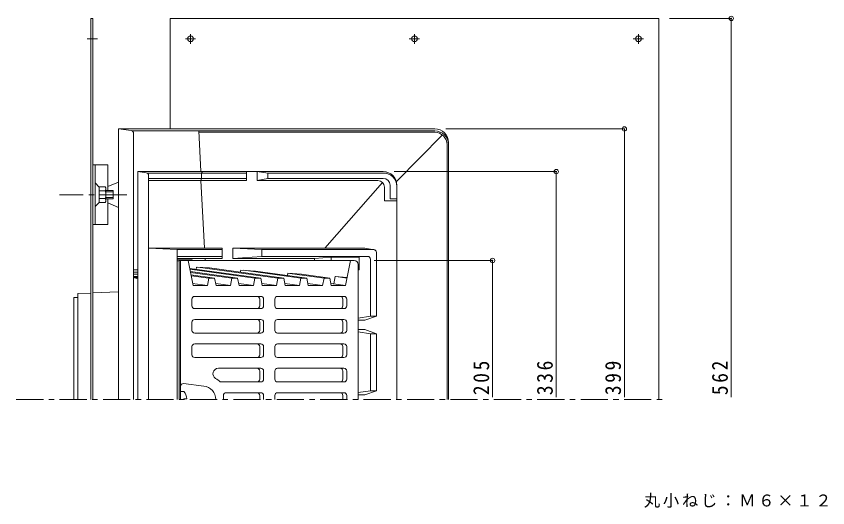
# Model space of a CAD drawing. Units: millimetres at full size, sheet at 1:4; details may follow other scales. Extents: x -442 to 499, y -549 to 529.
# Drawn here: x -262 to 336, y 167 to 529 of the extents above; entities that cross this region are included whole.
import ezdxf

# ---------------------------------------------------------------- set-up
doc = ezdxf.new("R2010")
doc.units = ezdxf.units.MM
doc.header["$LTSCALE"] = 4
doc.header["$PDMODE"] = 32
doc.header["$PDSIZE"] = 3.2
doc.linetypes.add('CHAIN1', pattern=[8, 5, -1, 1, -1])
for name, color, linetype, lineweight in [('0-0_通り芯', 4, 'Continuous', 9), ('0-1_躯体', 6, 'Continuous', 9), ('0-2_仕上', 3, 'Continuous', 9), ('0-4_その他', 7, 'Continuous', 9), ('0-5_寸法', 7, 'Continuous', 9), ('0-8', 2, 'Continuous', 9), ('0-A', 2, 'Continuous', 9)]:
    doc.layers.add(name, color=color, linetype=linetype, lineweight=lineweight)
doc.styles.add('ＭＳ ゴシック', font='')
doc.styles.get('ＭＳ ゴシック').set_extended_font_data('MS Gothic')

msp = doc.modelspace()

# ---------------------------------------------------------------- linework, layer by layer
at = {"layer": '0-0_通り芯'}
for p, q in [((-177.707, 444.628), (-186.978, 445.893)), ((46.023, 445.893), (-186.978, 445.893)), ((-186.978, 445.893), (-186.978, 246.393)), ((46.023, 444.392), (-177.002, 444.392)), ((-175.978, 442.647), (-175.978, 246.393)), ((-126.331, 414.393), (-127.894, 444.392)), ((46.022, 443.393), (-127.842, 443.393)), ((51.618, 441.442), (17.67, 407.136)), ((55.022, 434.393), (55.022, 246.393)), ((56.023, 435.9), (56.023, 246.393)), ((-194.978, 403.393), (-186.978, 406.726)), ((-194.978, 403.393), (-194.978, 400.393)), ((-194.978, 394.393), (-194.978, 391.393)), ((-194.978, 391.393), (-186.978, 388.059)), ((-172.945, 342.014), (-175.978, 342.014)), ((-172.945, 340.336), (-175.978, 340.336)), ((-172.945, 338.838), (-175.978, 338.838)), ((-172.945, 337.056), (-175.978, 337.056)), ((-172.945, 336.393), (-175.978, 336.393)), ((-172.945, 335.483), (-175.978, 336.393)), ((-216.978, 324.5), (-207.577, 324.885)), ((-216.978, 246.393), (-216.978, 324.5)), ((-205.977, 324.951), (-186.978, 325.729))]:
    msp.add_line(p, q, dxfattribs=at)
at = {"layer": '0-0_通り芯', "linetype": 'CHAIN1'}
for p, q in [((-181.046, 397.393), (-230.641, 397.393)), ((-262.457, 246.393), (216.707, 246.393))]:
    msp.add_line(p, q, dxfattribs=at)
at = {"layer": '0-0_通り芯'}
msp.add_lwpolyline([(-216.978, 321.729), (-219.977, 321.729), (-219.977, 246.393)], dxfattribs=at)
for centre, radius, start, end in [((-177.978, 442.647), 2, 360, 82.23445), ((46.022, 434.393), 9, 0, 90), ((46.023, 435.892), 10, 0, 90), ((46.023, 434.393), 10, 0, 90)]:
    msp.add_arc(centre, radius, start, end, dxfattribs=at)
at = {"layer": '0-1_躯体'}
for p, q in [((-166.697, 413.612), (-172.945, 414.393)), ((8.054, 414.393), (-172.945, 414.393)), ((-172.945, 414.393), (-172.945, 246.393)), ((-92.873, 413.393), (-166.005, 413.393)), ((-125.832, 413.393), (-125.215, 414.393)), ((-125.832, 413.393), (-125.832, 409.393)), ((-92.873, 414.393), (-92.873, 407.893)), ((-84.873, 414.393), (-84.873, 407.893)), ((-76.946, 413.393), (-84.873, 414.393)), ((-76.946, 413.393), (-76.946, 409.393)), ((8.054, 413.393), (-76.946, 413.393)), ((-164.945, 411.627), (-164.945, 246.393)), ((-92.873, 409.393), (-164.945, 409.393)), ((-92.873, 407.893), (-164.945, 407.893)), ((-126.328, 407.893), (-125.832, 409.393)), ((-123.663, 357.893), (-126.328, 407.893)), ((-84.873, 407.893), (-76.946, 409.393)), ((3.932, 407.893), (-84.873, 407.893)), ((8.054, 409.393), (-76.946, 409.393)), ((-35.156, 357.893), (7.543, 406.335)), ((8.916, 402.893), (8.916, 392.893)), ((13.054, 404.393), (13.054, 394.393)), ((18.054, 404.392), (18.054, 246.393)), ((18.054, 392.893), (8.916, 392.893)), ((18.054, 394.393), (13.054, 394.393)), ((-164.945, 357.893), (-143.945, 356.893)), ((-164.945, 357.893), (-110.815, 357.893)), ((-110.815, 356.893), (-143.945, 356.893)), ((-143.945, 356.893), (-143.945, 246.393)), ((-110.815, 357.893), (-110.815, 350.393)), ((-102.815, 357.893), (-102.815, 350.393)), ((-102.815, 357.893), (-5.661, 357.893)), ((-81.446, 356.893), (-102.815, 357.893)), ((-81.446, 356.893), (-81.446, 351.893)), ((0.982, 356.893), (-81.446, 356.893)), ((-5.661, 357.893), (1.273, 356.871)), ((2.982, 354.893), (2.982, 307.893)), ((-110.815, 351.893), (-143.945, 351.893)), ((-143.945, 350.393), (-110.815, 350.393)), ((-133.092, 349.392), (-143.945, 349.392)), ((-132.43, 348.892), (-133.092, 349.392)), ((-123.183, 348.892), (-123.263, 350.393)), ((-102.815, 350.393), (-81.446, 351.893)), ((-102.815, 350.393), (-42.563, 350.393)), ((-3.446, 351.893), (-81.446, 351.893)), ((-42.563, 350.393), (-42.563, 348.893)), ((-30.445, 351.287), (-30.445, 348.893)), ((-9.789, 351.287), (-9.789, 341.893)), ((-1.446, 349.893), (-1.446, 307.893)), ((-10.445, 306.478), (-1.446, 307.892)), ((2.982, 307.892), (-5.661, 304.893)), ((2.982, 307.893), (-1.446, 307.893)), ((-5.661, 304.893), (-10.445, 304.893)), ((-5.661, 297.893), (-10.445, 297.893)), ((-10.445, 296.307), (-1.446, 294.893)), ((2.982, 294.893), (-5.661, 297.893)), ((2.982, 294.893), (-1.446, 294.893)), ((-1.446, 294.893), (-1.446, 252.892)), ((2.982, 294.893), (2.982, 252.892)), ((-10.445, 251.478), (-1.446, 252.892)), ((2.982, 252.892), (-5.661, 249.893)), ((2.982, 252.892), (-1.446, 252.892)), ((-5.661, 249.893), (-10.445, 249.893))]:
    msp.add_line(p, q, dxfattribs=at)
for points in [[(-9.789, 351.287), (-30.445, 351.287), (-42.563, 350.393)], [(-10.445, 341.831), (-9.789, 341.893), (-10.445, 341.893)]]:
    msp.add_lwpolyline(points, dxfattribs=at)
for centre, radius, end in [((-166.945, 411.627), 2, 82.87463), ((8.054, 404.392), 10, 90), ((8.054, 403.393), 10, 90), ((3.916, 402.893), 5, 90), ((8.054, 404.393), 5, 90), ((0.982, 354.893), 2, 90), ((-3.446, 349.893), 2, 90)]:
    msp.add_arc(centre, radius, 0, end, dxfattribs=at)
at = {"layer": '0-2_仕上'}
for p, q in [((-143.945, 348.438), (-141.445, 348.892)), ((-142.445, 348.711), (-142.445, 246.393)), ((-13.445, 348.893), (-141.445, 348.892)), ((-141.445, 348.892), (-141.445, 246.393)), ((-132.16, 330.393), (-135.729, 348.892)), ((-19.73, 330.393), (-16.161, 348.893)), ((-82.309, 335.893), (-134.609, 343.089)), ((-86.551, 335.893), (-134.493, 342.489)), ((-129.655, 344.082), (-129.97, 342.45)), ((-129.655, 344.082), (-120.082, 343.425)), ((-69.581, 335.893), (-128.555, 344.007)), ((-65.338, 335.893), (-120.082, 343.425)), ((-97.043, 341.842), (-97.341, 340.296)), ((-97.043, 341.842), (-86.187, 341.096)), ((-52.61, 335.893), (-94.659, 341.678)), ((-48.368, 335.893), (-86.187, 341.096)), ((-10.445, 345.892), (-10.445, 246.393)), ((-99.28, 335.893), (-134.146, 340.69)), ((-103.522, 335.893), (-134.031, 340.09)), ((-116.25, 335.893), (-133.684, 338.291)), ((-120.492, 335.893), (-133.568, 337.692)), ((-121.553, 330.393), (-120.492, 335.893)), ((-120.492, 335.893), (-116.25, 335.893)), ((-103.522, 335.893), (-104.583, 330.393)), ((-103.522, 335.893), (-99.28, 335.893)), ((-87.612, 330.393), (-86.551, 335.893)), ((-86.551, 335.893), (-82.309, 335.893)), ((-70.641, 330.393), (-69.581, 335.893)), ((-69.581, 335.893), (-65.338, 335.893)), ((-62.189, 339.447), (-62.5, 337.837)), ((-62.189, 339.447), (-52.293, 338.767)), ((-35.639, 335.893), (-60.765, 339.35)), ((-53.671, 330.393), (-52.61, 335.893)), ((-52.61, 335.893), (-48.368, 335.893)), ((-31.397, 335.893), (-52.293, 338.767)), ((-48.368, 335.893), (-47.307, 330.392)), ((-36.7, 330.393), (-35.639, 335.893)), ((-35.639, 335.893), (-31.397, 335.893)), ((-27.335, 337.053), (-28.39, 331.584)), ((-27.335, 337.053), (-18.561, 336.45)), ((-18.669, 335.893), (-26.87, 337.021)), ((-121.553, 330.393), (-132.449, 331.892)), ((-132.16, 330.393), (-121.553, 330.393)), ((-104.583, 330.393), (-115.478, 331.892)), ((-87.612, 330.393), (-98.508, 331.892)), ((-70.641, 330.393), (-81.537, 331.892)), ((-53.671, 330.393), (-64.567, 331.892)), ((-36.7, 330.393), (-47.596, 331.892)), ((-47.307, 330.393), (-36.7, 330.393)), ((-19.73, 330.393), (-30.626, 331.892)), ((-132.96, 315.393), (-132.96, 320.392)), ((-82.188, 322.393), (-130.96, 322.393)), ((-83.016, 315.393), (-83.016, 320.392)), ((-80.188, 315.393), (-80.188, 320.392)), ((-71.881, 320.392), (-71.881, 315.393)), ((-20.93, 322.393), (-69.881, 322.393)), ((-21.759, 315.393), (-21.758, 320.392)), ((-18.93, 315.393), (-18.93, 320.392)), ((-82.188, 313.393), (-130.96, 313.393)), ((-20.93, 313.393), (-69.881, 313.393)), ((-82.188, 305.392), (-130.96, 305.392)), ((-20.93, 305.392), (-69.881, 305.392)), ((-132.96, 297.393), (-132.96, 303.392)), ((-83.016, 297.393), (-83.016, 303.392)), ((-80.188, 297.393), (-80.188, 303.392)), ((-71.881, 303.392), (-71.881, 297.393)), ((-21.759, 297.393), (-21.759, 303.392)), ((-18.93, 297.393), (-18.93, 303.392)), ((-82.188, 295.392), (-130.96, 295.392)), ((-20.93, 295.392), (-69.881, 295.392)), ((-82.188, 287.393), (-130.96, 287.393)), ((-20.93, 287.393), (-69.881, 287.393)), ((-132.96, 279.392), (-132.96, 285.392)), ((-83.016, 279.392), (-83.016, 285.392)), ((-80.188, 279.392), (-80.188, 285.392)), ((-71.881, 285.392), (-71.881, 279.392)), ((-21.759, 279.392), (-21.759, 285.392)), ((-18.93, 279.392), (-18.93, 285.392)), ((-82.188, 277.392), (-130.96, 277.392)), ((-20.93, 277.392), (-69.881, 277.392)), ((-113.502, 269.392), (-82.188, 269.392)), ((-20.93, 269.392), (-69.881, 269.392)), ((-83.016, 261.393), (-83.016, 267.392)), ((-80.188, 261.393), (-80.188, 267.392)), ((-71.881, 261.393), (-71.881, 267.392)), ((-21.758, 261.393), (-21.758, 267.392)), ((-18.93, 261.393), (-18.93, 267.392)), ((-139.191, 258.104), (-124.176, 256.312)), ((-82.188, 259.392), (-112.143, 259.392)), ((-20.93, 259.392), (-69.881, 259.393)), ((-82.188, 251.392), (-107.788, 251.392)), ((-20.93, 251.392), (-69.881, 251.392)), ((-109.788, 249.392), (-109.788, 246.393)), ((-83.016, 249.392), (-83.016, 246.393)), ((-80.188, 249.392), (-80.188, 246.393)), ((-71.881, 249.393), (-71.881, 246.393)), ((-21.759, 249.392), (-21.759, 246.393)), ((-18.93, 249.392), (-18.93, 246.393))]:
    msp.add_line(p, q, dxfattribs=at)
for points in [[(-116.25, 335.893), (-115.189, 330.393), (-104.583, 330.393)], [(-99.28, 335.893), (-98.219, 330.393), (-87.612, 330.393)], [(-82.309, 335.893), (-81.248, 330.393), (-70.641, 330.393)], [(-65.338, 335.893), (-64.277, 330.393), (-53.671, 330.393)], [(-31.397, 335.893), (-30.336, 330.393), (-19.73, 330.393)]]:
    msp.add_lwpolyline(points, dxfattribs=at)
for centre, radius, start, end in [((-13.445, 345.892), 3, 0, 90), ((-130.96, 320.392), 2, 90, 180), ((-85.016, 320.392), 2, 0, 90), ((-82.188, 320.392), 2, 0, 90), ((-69.881, 320.392), 2, 90, 180), ((-23.758, 320.392), 2, 0, 90), ((-20.93, 320.392), 2, 0, 90), ((-130.96, 315.393), 2, 180, 270), ((-85.016, 315.393), 2, 270, 0), ((-82.188, 315.393), 2, 270, 0), ((-69.881, 315.393), 2, 180, 270), ((-23.758, 315.393), 2, 270, 0), ((-20.93, 315.393), 2, 270, 0), ((-130.96, 303.392), 2, 90, 180), ((-85.016, 303.392), 2, 0, 90), ((-82.188, 303.392), 2, 0, 90), ((-69.881, 303.392), 2, 90, 180), ((-23.759, 303.392), 2, 0, 90), ((-20.93, 303.392), 2, 0, 90), ((-130.96, 297.393), 2, 180, 270), ((-85.016, 297.393), 2, 270, 0), ((-82.188, 297.393), 2, 270, 0), ((-69.881, 297.393), 2, 180, 270), ((-23.758, 297.393), 2, 270, 0), ((-20.93, 297.393), 2, 270, 0), ((-130.96, 285.392), 2, 90, 180), ((-85.016, 285.392), 2, 0, 90), ((-82.188, 285.392), 2, 0, 90), ((-69.881, 285.392), 2, 90, 180), ((-23.759, 285.392), 2, 0, 90), ((-20.93, 285.392), 2, 0, 90), ((-130.96, 279.392), 2, 180, 270), ((-85.016, 279.392), 2, 270, 0), ((-82.188, 279.392), 2, 270, 0), ((-69.881, 279.392), 2, 180, 270), ((-23.758, 279.392), 2, 270, 0), ((-20.93, 279.392), 2, 270, 0), ((-113.502, 265.392), 4, 90, 239.72615), ((-85.016, 267.392), 2, 0, 90), ((-82.188, 267.392), 2, 0, 90), ((-69.881, 267.392), 2, 90, 180), ((-23.759, 267.392), 2, 0, 90), ((-20.93, 267.392), 2, 0, 90), ((-139.445, 256.12), 2, 82.71152, 179.20736), ((-124.593, 246.393), 18, 46.23853, 59.72659), ((-85.016, 261.393), 2, 270, 0), ((-82.188, 261.393), 2, 270, 0), ((-69.881, 261.393), 2, 180, 270), ((-23.758, 261.393), 2, 270, 0), ((-20.93, 261.393), 2, 270, 0), ((-125.445, 246.393), 10, 0, 82.71126), ((-107.788, 249.392), 2, 90, 180), ((-85.016, 249.392), 2, 0, 90), ((-82.188, 249.392), 2, 0, 90), ((-69.881, 249.392), 2, 90, 180), ((-23.759, 249.393), 2, 0, 90), ((-20.93, 249.393), 2, 0, 90)]:
    msp.add_arc(centre, radius, start, end, dxfattribs=at)
at = {"layer": '0-4_その他'}
for p, q in [((264.879, 527.392), (219.022, 527.392)), ((264.479, 527.392), (264.479, 248.22)), ((186.013, 445.892), (54.023, 445.892)), ((185.753, 445.892), (185.753, 248.22)), ((135.833, 414.393), (16.054, 414.393)), ((135.479, 414.393), (135.479, 248.22)), ((88.862, 348.893), (1.285, 348.893)), ((88.604, 348.893), (88.604, 248.22))]:
    msp.add_line(p, q, dxfattribs=at)
for p in [(264.479, 527.392), (185.753, 445.892), (135.479, 414.393), (88.604, 348.893)]:
    msp.add_point(p, dxfattribs=at)
at = {"layer": '0-8'}
for p, q in [((-207.577, 527.392), (-205.977, 527.392)), ((-207.577, 527.392), (-207.577, 246.393)), ((-205.977, 527.392), (-205.977, 246.393)), ((211.022, 527.392), (-148.977, 527.392)), ((-148.977, 445.893), (-148.977, 527.392)), ((211.022, 527.392), (211.022, 246.393)), ((-194.978, 419.393), (-205.977, 419.393)), ((-204.377, 419.393), (-204.377, 375.393)), ((-194.978, 403.393), (-194.978, 419.393)), ((-201.377, 403.055), (-204.377, 406.055)), ((-201.377, 402.705), (-201.377, 392.08)), ((-201.377, 391.73), (-204.377, 388.73)), ((-194.978, 391.393), (-194.978, 375.393)), ((-194.978, 375.393), (-205.977, 375.393))]:
    msp.add_line(p, q, dxfattribs=at)
at = {"layer": '0-8', "linetype": 'CHAIN1'}
for p, q in [((-133.977, 515.869), (-133.977, 508.606)), ((31.022, 515.869), (31.022, 508.606)), ((196.022, 515.869), (196.022, 508.606)), ((-210.227, 512.392), (-202.671, 512.392)), ((-137.84, 512.392), (-130.283, 512.392)), ((27.16, 512.392), (34.717, 512.392)), ((192.16, 512.392), (199.717, 512.392))]:
    msp.add_line(p, q, dxfattribs=at)
at = {"layer": '0-8'}
for centre in [(-133.977, 512.392), (31.022, 512.392), (196.022, 512.392)]:
    msp.add_circle(centre, 2.1, dxfattribs=at)
at = {"layer": '0-A'}
for p, q in [((-196.868, 403.143), (-201.377, 403.143)), ((-201.377, 403.143), (-201.377, 402.705)), ((-196.377, 401.699), (-196.377, 393.086)), ((-196.868, 400.256), (-201.377, 400.256)), ((-196.377, 400.393), (-191.058, 400.393)), ((-196.377, 399.523), (-191.058, 399.523)), ((-196.377, 395.263), (-191.058, 395.263)), ((-191.058, 394.393), (-191.058, 400.393)), ((-196.868, 394.529), (-201.377, 394.529)), ((-201.377, 391.643), (-201.377, 392.08)), ((-196.868, 391.643), (-201.377, 391.643)), ((-196.377, 394.393), (-191.058, 394.393)), ((-138.845, 252.392), (-141.445, 252.392)), ((-136.856, 246.871), (-138.845, 246.871)), ((-138.845, 246.871), (-138.845, 246.393))]:
    msp.add_line(p, q, dxfattribs=at)
for centre, radius, start, end in [((-198.745, 401.699), 2.368, 322.44278, 37.55722), ((-204.975, 397.393), 8.598, 340.548, 19.452), ((-198.745, 393.086), 2.368, 322.44278, 37.55722), ((-146.845, 246.393), 10, 2.74591, 36.86987)]:
    msp.add_arc(centre, radius, start, end, dxfattribs=at)

# ---------------------------------------------------------------- texts
at = {"layer": '0-4_その他', "color": 2, "char_height": 11.73, "attachment_point": 7, "rotation": 90, "style": 'ＭＳ ゴシック'}
for s, insert in [('\\T1.27;\\W0.9;205', (86.204, 249.608)), ('\\T1.27;\\W0.9;336', (133.079, 249.608)), ('\\T1.27;\\W0.9;399', (183.353, 249.608)), ('\\T1.27;\\W0.9;562', (262.079, 249.608))]:
    msp.add_mtext(s, dxfattribs=dict(at, insert=insert))
at = {"layer": '0-5_寸法', "insert": (200.067, 166.57), "char_height": 8.798, "attachment_point": 7, "style": 'ＭＳ ゴシック'}
msp.add_mtext('\\T1.17;丸小ねじ：Ｍ６×１２', dxfattribs=at)

doc.saveas('drawing.dxf')
